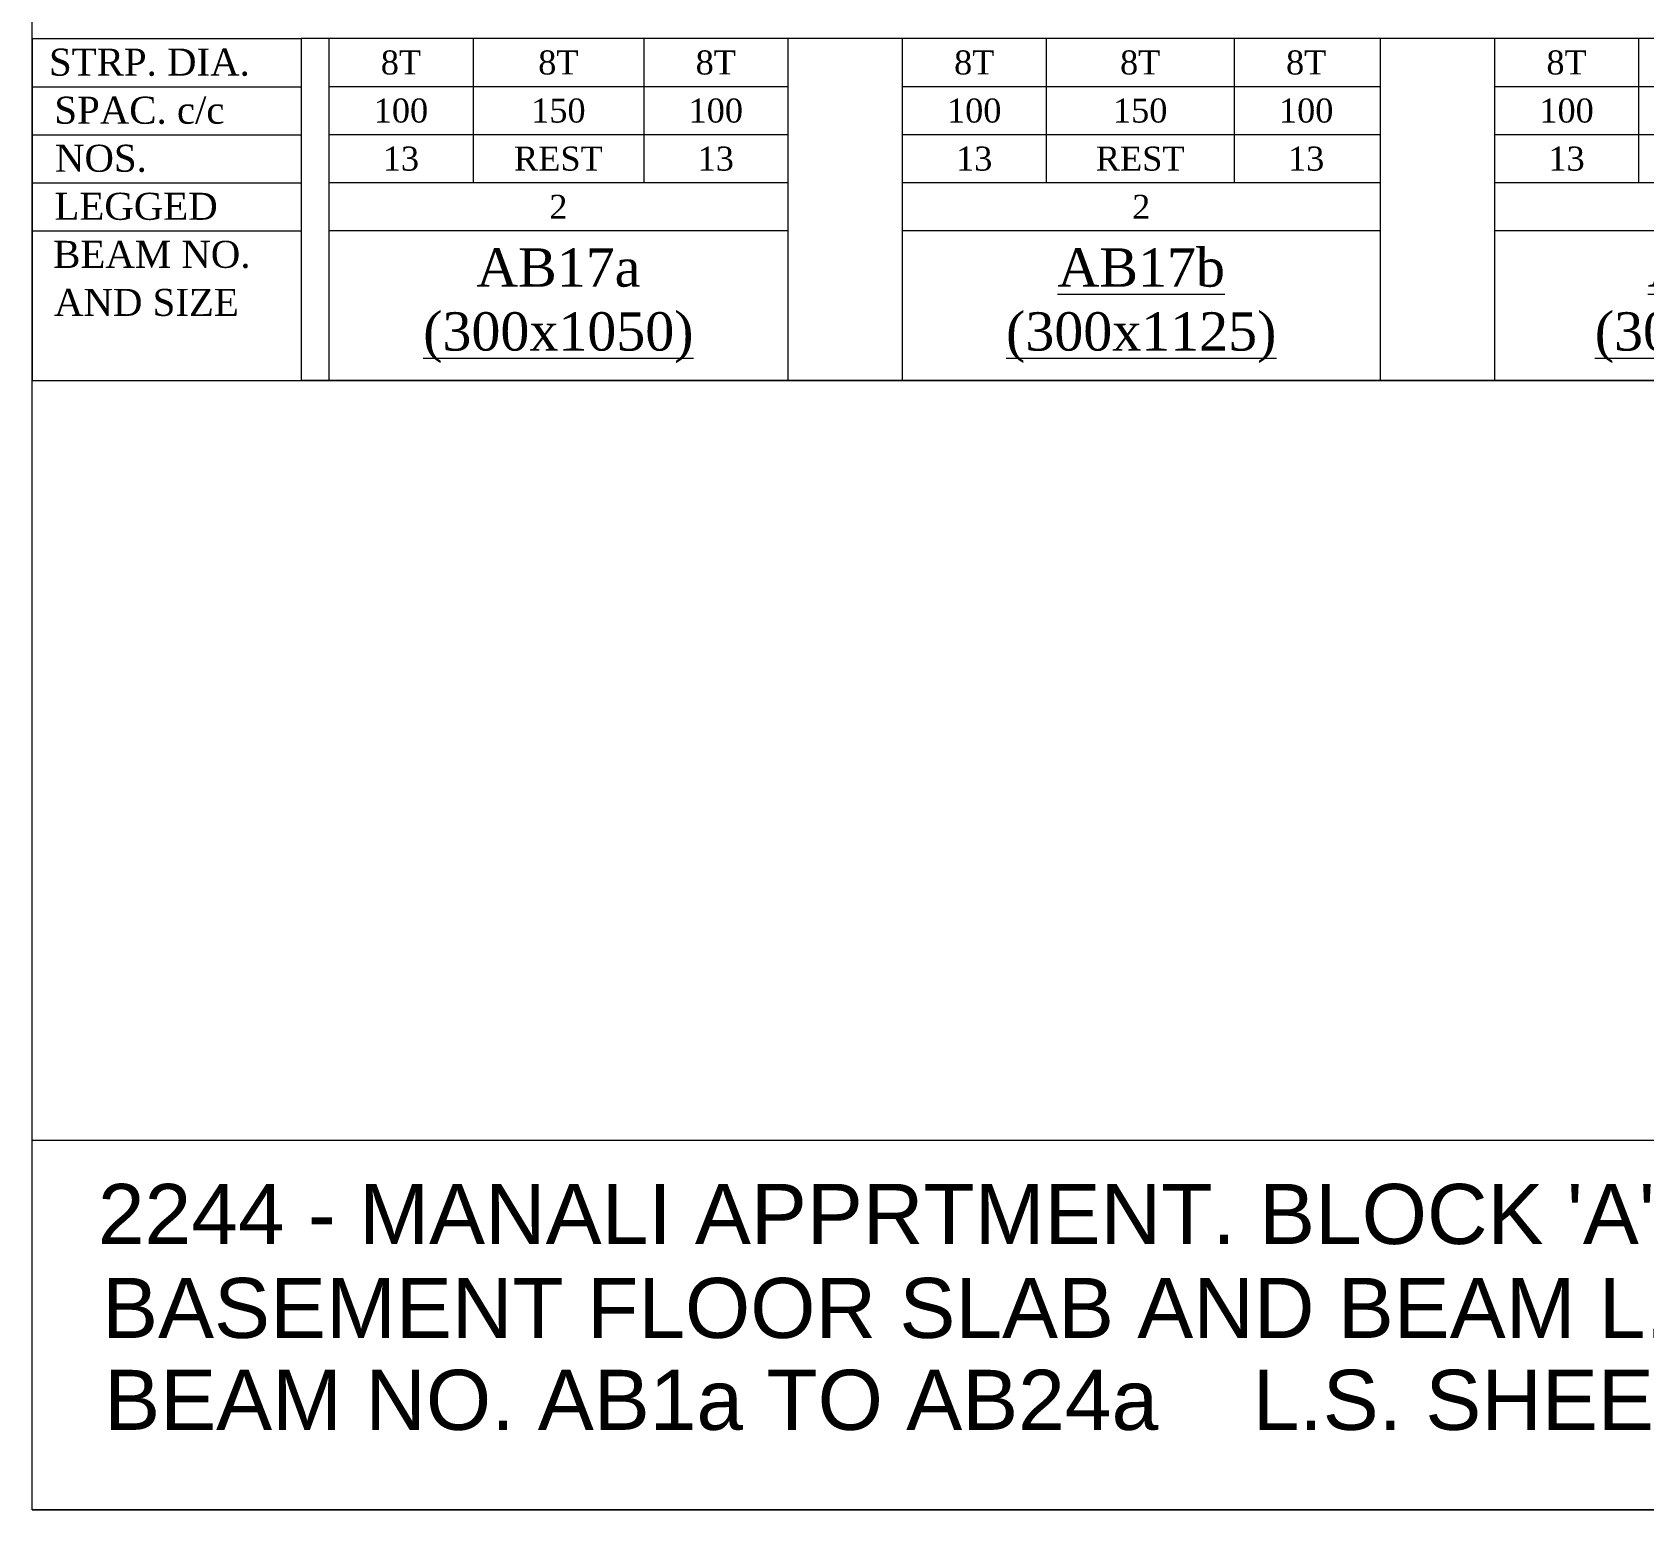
# Model space of a CAD drawing. Header units: inches. Extents: x 11017527 to 11245450, y -2821070 to -2693013.
# Drawn here: x 11057422 to 11070834, y -2792519 to -2780220 of the extents above; entities that cross this region are included whole.
import ezdxf
from ezdxf.enums import TextEntityAlignment as Align

# ---------------------------------------------------------------- set-up
doc = ezdxf.new("R2010")
doc.units = ezdxf.units.IN
doc.header["$LTSCALE"] = 0.5
doc.header["$MEASUREMENT"] = 0
for name, color, linetype, lineweight in [('S-SHEET', 251, 'Continuous', 0), ('S-TEXT', 7, 'Continuous', 0), ('S-TEXT L.S. BEAM NO.', 30, 'Continuous', 5), ('S-TEXT SHEET', 7, 'Continuous', 0)]:
    doc.layers.add(name, color=color, linetype=linetype, lineweight=lineweight)
doc.styles.add('ARIAL', font='arial.ttf')
doc.styles.add('TEXT', font='times.ttf')

msp = doc.modelspace()

# ---------------------------------------------------------------- linework, layer by layer
at = {"layer": 'S-SHEET'}
for p, q in [((11057421.852, -2780273.323, 0.004), (11059660.475, -2780273.323, 0.004)), ((11057421.852, -2780273.324, 0.003), (11057421.852, -2783119.111, 0.003)), ((11064661.715, -2780273.371, 0.036), (11059660.475, -2780273.323, 0.011)), ((11059660.475, -2780273.323, -0.006), (11059660.475, -2783119.11, -0.006)), ((11059890.475, -2780273.323, 0.011), (11059890.475, -2783119.11, 0.011)), ((11061090.475, -2780273.323, 0.011), (11061090.475, -2781473.338, 0.011)), ((11062510.811, -2780273.371, -0.001), (11062510.811, -2781473.356, -0.001)), ((11063710.811, -2780273.371, -0.001), (11063710.811, -2783119.158, -0.001)), ((11069591.715, -2780273.371, 0.036), (11063711.715, -2780273.371, 0.036)), ((11063711.715, -2780273.371, 0.019), (11063711.715, -2783119.158, 0.019)), ((11064661.715, -2780273.371, 0.025), (11064661.715, -2783119.158, 0.025)), ((11064661.715, -2780273.371, 0.036), (11064661.715, -2783119.158, 0.036)), ((11065861.715, -2780273.371, 0.036), (11065861.715, -2781473.386, 0.036)), ((11067424.492, -2780273.371, 0.036), (11067424.492, -2781473.356, 0.036)), ((11068641.715, -2780273.371, 0.036), (11068641.715, -2783119.158, 0.036)), ((11082401.715, -2780273.371, 0.025), (11068641.715, -2780273.371, 0.025)), ((11068641.715, -2780273.371, 0.008), (11068641.715, -2783119.158, 0.008)), ((11069591.715, -2780273.371, 0.025), (11069591.715, -2783119.158, 0.025)), ((11069591.715, -2780273.371, 0.025), (11069591.715, -2783119.158, 0.025)), ((11070791.715, -2780273.371, 0.025), (11070791.715, -2781473.386, 0.025)), ((11057421.852, -2780673.323, 0.004), (11059660.475, -2780673.323, 0.004)), ((11063710.811, -2780673.371, 0.008), (11059890.475, -2780673.323, 0.011)), ((11068641.715, -2780673.371, 0.046), (11064661.715, -2780673.371, 0.036)), ((11073541.715, -2780673.275, 0.014), (11069591.715, -2780673.371, 0.025)), ((11057421.852, -2781073.323, 0.004), (11059660.475, -2781073.323, 0.004)), ((11063710.811, -2781073.371, 0.008), (11059890.475, -2781073.323, 0.011)), ((11068641.715, -2781073.371, 0.046), (11064661.715, -2781073.371, 0.036)), ((11073541.715, -2781073.275, 0.014), (11069591.715, -2781073.371, 0.025)), ((11057421.852, -2781473.323, 0.004), (11059660.475, -2781473.323, 0.004)), ((11063710.811, -2781473.371, 0.008), (11059890.475, -2781473.323, 0.011)), ((11068641.715, -2781473.371, 0.046), (11064661.715, -2781473.371, 0.036)), ((11073541.715, -2781473.275, 0.014), (11069591.715, -2781473.371, 0.025)), ((11057421.852, -2781873.323, 0.004), (11059660.475, -2781873.323, 0.004)), ((11063710.811, -2781873.371, 0.008), (11059890.475, -2781873.323, 0.011)), ((11068641.715, -2781873.371, 0.046), (11064661.715, -2781873.371, 0.036)), ((11073541.715, -2781873.275, 0.014), (11069591.715, -2781873.371, 0.025)), ((11057421.852, -2783119.11, 0.004), (11115101.842, -2783119.11, 0.004)), ((11057421.852, -2783119.11, 0.004), (11059660.475, -2783119.11, 0.004)), ((11064661.715, -2783119.158, 0.036), (11059660.475, -2783119.11, 0.011)), ((11069591.715, -2783119.158, 0.036), (11063711.715, -2783119.158, 0.036)), ((11082401.715, -2783119.158, 0.025), (11068641.715, -2783119.158, 0.025)), ((11057421.852, -2789442.87, 0.006), (11115101.842, -2789442.87, 0.006)), ((11057421.852, -2792519.024, -0.007), (11115101.842, -2792519.024, -0.007))]:
    msp.add_line(p, q, dxfattribs=at)
msp.add_lwpolyline([(11115101.842, -2792519.024), (11057421.852, -2792519.024), (11057421.852, -2745176.548), (11115101.842, -2745176.548)], close=True, dxfattribs=at)

# ---------------------------------------------------------------- texts
at = {"layer": 'S-TEXT', "style": 'TEXT'}
for s, p in [('STRP. DIA.', (11058397.185, -2780581.38, 0.004)), ('SPAC. c/c', (11058314.047, -2780981.38, 0.004)), ('NOS.', (11057993.499, -2781381.38, 0.004)), ('LEGGED', (11058286.145, -2781781.38, 0.004)), ('BEAM NO.', (11058417.38, -2782181.38, 0.004)), ('AND SIZE', (11058372.174, -2782581.38, 0.004))]:
    msp.add_text(s, height=225, dxfattribs=at).set_placement(p, align=Align.CENTER)
at = {"layer": 'S-TEXT', "char_height": 200, "attachment_point": 5, "style": 'TEXT'}
for s, insert, width in [('8T', (11060490.475, -2780473.332, 0.01), 1200), ('8T', (11061800.811, -2780473.356, 0.009), 1420.00002), ('8T', (11063110.811, -2780473.38, -0.002), 1200), ('8T', (11065261.715, -2780473.38, 0.036), 1200), ('8T', (11066643.103, -2780473.356, 0.039), 1562.77778), ('8T', (11068024.492, -2780473.38, 0.036), 1200), ('8T', (11070191.715, -2780473.38, 0.024), 1200), ('\\pxt9.000002;100', (11060490.475, -2780873.332, 0.011), 1200), ('\\pxt9.000002;150', (11061800.811, -2780873.349, 0.013), 1420.00002), ('\\pxt9.000002;100', (11063110.811, -2780873.38, -0.001), 1200), ('\\pxt9.000002;100', (11065261.715, -2780873.38, 0.037), 1200), ('\\pxt9.000002;150', (11066643.103, -2780873.349, 0.051), 1562.77778), ('\\pxt9.000002;100', (11068024.492, -2780873.38, 0.037), 1200), ('\\pxt9.000002;100', (11070191.715, -2780873.38, 0.025), 1200), ('13', (11060490.475, -2781273.332, 0.011), 1200), ('REST', (11061800.811, -2781273.349, 0.014), 1420.00002), ('13', (11063110.811, -2781273.38, -0.001), 1200), ('13', (11065261.715, -2781273.38, 0.037), 1200), ('REST', (11066643.103, -2781273.349, 0.052), 1562.77778), ('13', (11068024.492, -2781273.38, 0.037), 1200), ('13', (11070191.715, -2781273.38, 0.025), 1200), ('2', (11061800.643, -2781673.332, 0.011), 3820.33685), ('2', (11066651.715, -2781673.332, 0.049), 3980)]:
    msp.add_mtext(s, dxfattribs=dict(at, insert=insert, width=width))
at = {"layer": 'S-TEXT L.S. BEAM NO.', "linetype": 'ByBlock', "char_height": 319.2745, "attachment_point": 5, "style": 'TEXT'}
for s, insert, width in [('{\\LAB17b\\P(300x1125)}', (11066651.715, -2782496.25, 0.039), 3980), ('AB17a\\P{\\L(300x1050)}', (11061800.643, -2782496.226, 0.007), 3820.33685), ('{\\LAB17c\\P(300x1125)}', (11071551.715, -2782496.154, 0.007), 3980)]:
    msp.add_mtext(s, dxfattribs=dict(at, insert=insert, width=width))
at = {"layer": 'S-TEXT SHEET', "color": 7, "style": 'ARIAL', "width": 1}
for s, p in [("2244 - MANALI APPRTMENT. BLOCK 'A'", (11057968.533, -2790056.82, 0.001)), ('BASEMENT FLOOR SLAB AND BEAM L.S. DETAIL.', (11058003.299, -2790839.068, 0.001)), ('BEAM NO. AB1a TO AB24a', (11058020.683, -2791603.933, 0.001)), ('L.S. SHEET NO. 01 OF 02', (11067579.749, -2791603.933, 0.001))]:
    msp.add_text(s, height=500, dxfattribs=at).set_placement(p, align=Align.MIDDLE_LEFT)

doc.saveas('drawing.dxf')
